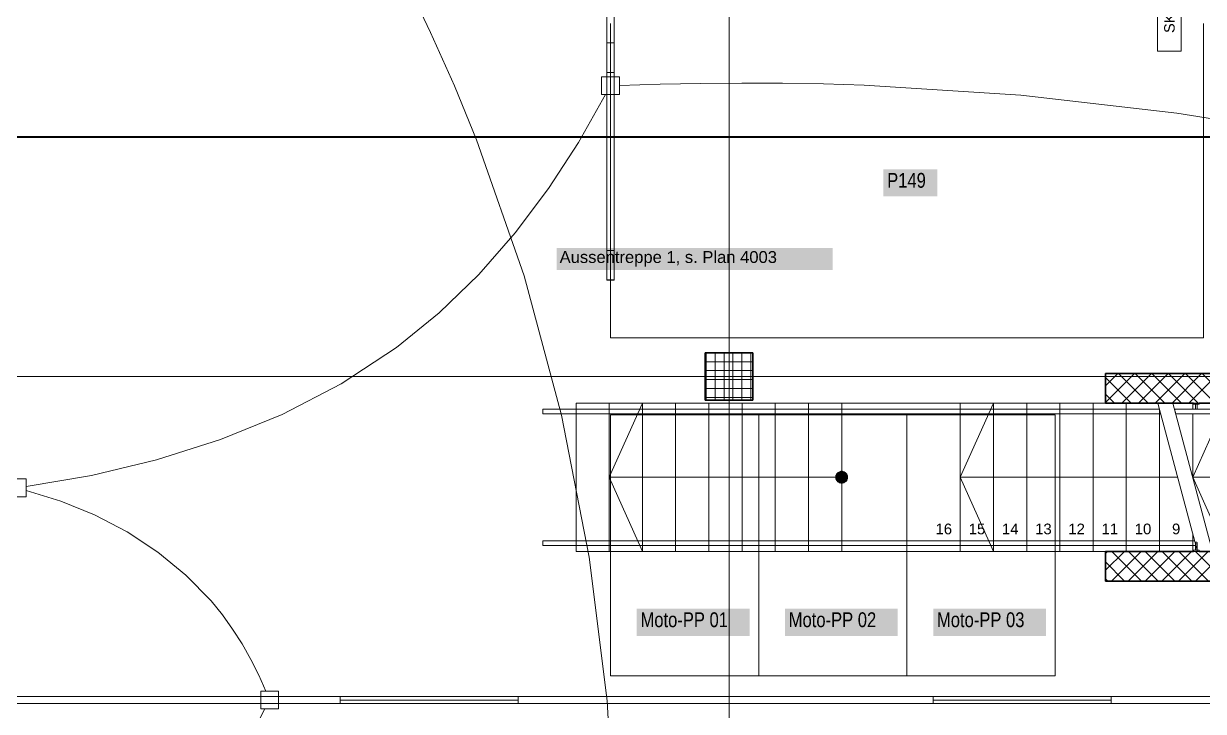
# Model space of a CAD drawing. Extents: x -1132 to 613, y -179 to 712.
# Drawn here: x -931.3 to -732.3, y 103.7 to 219.7 of the extents above; entities that cross this region are included whole.
import ezdxf
from ezdxf.lldxf.tags import DXFTag

# ---------------------------------------------------------------- set-up
doc = ezdxf.new("R2010")
doc.units = 0
doc.layers.get('0').update_dxf_attribs({"lineweight": 13})
for name, color, linetype, lineweight, true_color in [('A-____-MATC-OTLN', 7, 'Strichpunkt - Mittel', 40, 0x0080ff), ('EL01_WAN_Leitung_BUS-KNX', 4, 'Continuous', 13, 0x00ffff), ('EL01_WAN_Leitung_Licht', 7, 'Continuous', 13, 0x0080ff), ('EL01_WAN_Leuchten', 7, 'Continuous', 13, 0x0080ff), ('EL01_WAN_Licht', 7, 'Continuous', 13, 0x0080ff), ('EL01_WAN_Schlaufkasten', 1, 'Continuous', 13, 0xff0000)]:
    doc.layers.add(name, color=color, linetype=linetype, lineweight=lineweight, true_color=true_color)
for name, color, linetype, lineweight in [('A-____-NOTE-TEXT', 7, 'Continuous', 9), ('A-FLOR-HRAL-MBND', 7, '_Verdeckte Linien_', 9), ('A-FLOR-HRAL-OTLN', 7, 'Continuous', 9), ('A-WALL-____-MCUT', 7, 'Continuous', 35), ('A-WALL-____-PATT', 7, 'Continuous', 35), ('C-PRKG-____-IDEN', 7, 'Continuous', 5), ('C-PRKG-____-OTLN', 7, 'Continuous', 9), ('S-COLS-____-MCUT', 7, 'Continuous', 35), ('S-COLS-____-OTLN', 7, 'Continuous', 9), ('S-GRID-____-OTLN', 7, 'Continuous', 5), ('S-STRS-____-MBND', 7, '_Strichpunkt - Fein', 9), ('S-STRS-____-OTLN', 7, 'Continuous', 9)]:
    doc.layers.add(name, color=color, linetype=linetype, lineweight=lineweight)
doc.styles.get("Standard").update_dxf_attribs({"font": 'arial.ttf'})
tags = doc.linetypes.add('_Rasterlinie_', pattern=[0.375, 0.2, -0.05, 0.075, -0.05]).pattern_tags.tags
tags[10:11] = [DXFTag(74, 4), DXFTag(75, 0), DXFTag(340, '0'), DXFTag(46, 1.0), DXFTag(50, 0.0), DXFTag(44, 0.0), DXFTag(45, 0.0)]
tags[8:9] = [DXFTag(74, 4), DXFTag(75, 0), DXFTag(340, '0'), DXFTag(46, 1.0), DXFTag(50, 0.0), DXFTag(44, 0.0), DXFTag(45, 0.0)]
tags[6:7] = [DXFTag(74, 4), DXFTag(75, 0), DXFTag(340, '0'), DXFTag(46, 1.0), DXFTag(50, 0.0), DXFTag(44, 0.0), DXFTag(45, 0.0)]
tags[4:5] = [DXFTag(74, 4), DXFTag(75, 0), DXFTag(340, '0'), DXFTag(46, 1.0), DXFTag(50, 0.0), DXFTag(44, 0.0), DXFTag(45, 0.0)]
tags = doc.linetypes.add('_Strichpunkt - Fein', pattern=[0.2, 0.1, -0.05, 0, -0.05]).pattern_tags.tags
tags[10:11] = [DXFTag(74, 4), DXFTag(75, 0), DXFTag(340, '0'), DXFTag(46, 1.0), DXFTag(50, 0.0), DXFTag(44, 0.0), DXFTag(45, 0.0)]
tags[8:9] = [DXFTag(74, 4), DXFTag(75, 0), DXFTag(340, '0'), DXFTag(46, 1.0), DXFTag(50, 0.0), DXFTag(44, 0.0), DXFTag(45, 0.0)]
tags[6:7] = [DXFTag(74, 4), DXFTag(75, 0), DXFTag(340, '0'), DXFTag(46, 1.0), DXFTag(50, 0.0), DXFTag(44, 0.0), DXFTag(45, 0.0)]
tags[4:5] = [DXFTag(74, 4), DXFTag(75, 0), DXFTag(340, '0'), DXFTag(46, 1.0), DXFTag(50, 0.0), DXFTag(44, 0.0), DXFTag(45, 0.0)]
tags = doc.linetypes.add('_Verdeckte Linien_', pattern=[0.15, 0.1, -0.05]).pattern_tags.tags
tags[6:7] = [DXFTag(74, 4), DXFTag(75, 0), DXFTag(340, '0'), DXFTag(46, 1.0), DXFTag(50, 0.0), DXFTag(44, 0.0), DXFTag(45, 0.0)]
tags[4:5] = [DXFTag(74, 4), DXFTag(75, 0), DXFTag(340, '0'), DXFTag(46, 1.0), DXFTag(50, 0.0), DXFTag(44, 0.0), DXFTag(45, 0.0)]
tags = doc.linetypes.add('Strichpunkt - Mittel', pattern=[0.35, 0.15, -0.1, 0, -0.1]).pattern_tags.tags
tags[10:11] = [DXFTag(74, 4), DXFTag(75, 0), DXFTag(340, '0'), DXFTag(46, 1.0), DXFTag(50, 0.0), DXFTag(44, 0.0), DXFTag(45, 0.0)]
tags[8:9] = [DXFTag(74, 4), DXFTag(75, 0), DXFTag(340, '0'), DXFTag(46, 1.0), DXFTag(50, 0.0), DXFTag(44, 0.0), DXFTag(45, 0.0)]
tags[6:7] = [DXFTag(74, 4), DXFTag(75, 0), DXFTag(340, '0'), DXFTag(46, 1.0), DXFTag(50, 0.0), DXFTag(44, 0.0), DXFTag(45, 0.0)]
tags[4:5] = [DXFTag(74, 4), DXFTag(75, 0), DXFTag(340, '0'), DXFTag(46, 1.0), DXFTag(50, 0.0), DXFTag(44, 0.0), DXFTag(45, 0.0)]

# ---------------------------------------------------------------- blocks, each defined once
blk = doc.blocks.new('Referenz-A0UJ359BXE', base_point=(-1140.16, -173.77))
at = {"layer": 'A-____-MATC-OTLN', "color": 0, "linetype": 'Strichpunkt - Mittel', "ltscale": 0.4}
blk.add_line((-1115.11, 200.56), (174.71, 200.56), dxfattribs=at)
at = {"layer": 'A-____-NOTE-TEXT', "color": 7, "linetype": 'Continuous', "lineweight": 5, "ltscale": 0.13, "true_color": 0xffffff}
for points in [[(-841.36, 178.12), (-794.82, 178.12), (-841.36, 181.79)], [(-794.82, 178.12), (-841.36, 181.79), (-794.82, 181.79)]]:
    blk.add_solid(points, dxfattribs=at)
at = {"layer": 'A-FLOR-HRAL-MBND', "color": 0, "linetype": '_Verdeckte Linien_', "ltscale": 0.13}
for p, q in [((-843.69, 153.86), (-843.69, 154.66)), ((-832.49, 154.66), (-843.69, 154.66)), ((-832.49, 153.86), (-843.69, 153.86)), ((-787.69, 154.66), (-832.49, 154.66)), ((-787.69, 153.86), (-832.49, 153.86)), ((-773.29, 154.66), (-787.69, 154.66)), ((-773.29, 153.86), (-787.69, 153.86)), ((-739.71, 154.66), (-773.29, 154.66)), ((-739.49, 153.86), (-773.29, 153.86)), ((-843.69, 131.66), (-843.69, 132.46)), ((-832.49, 132.46), (-843.69, 132.46)), ((-832.49, 131.66), (-843.69, 131.66)), ((-787.69, 132.46), (-832.49, 132.46)), ((-787.69, 131.66), (-832.49, 131.66)), ((-773.29, 132.46), (-787.69, 132.46)), ((-773.29, 131.66), (-787.69, 131.66)), ((-733.76, 132.46), (-773.29, 132.46)), ((-733.55, 131.66), (-773.29, 131.66))]:
    blk.add_line(p, q, dxfattribs=at)
at = {"layer": 'A-FLOR-HRAL-OTLN', "color": 0, "linetype": 'Continuous', "ltscale": 0.13}
for p, q in [((-733.98, 155.66), (-733.98, 155.46)), ((-733.48, 155.66), (-733.98, 155.66)), ((-733.98, 155.46), (-733.48, 155.46)), ((-733.63, 155.46), (-733.63, 154.66)), ((-732.98, 155.66), (-733.48, 155.66)), ((-733.48, 155.46), (-732.98, 155.46)), ((-733.33, 154.66), (-733.33, 155.46)), ((-732.98, 155.46), (-732.98, 155.66)), ((-737.17, 154.66), (-736.95, 153.86)), ((-689.4, 154.66), (-737.17, 154.66)), ((-689.4, 153.86), (-736.95, 153.86)), ((-733.63, 132.1), (-733.62, 132.12)), ((-733.63, 132.1), (-733.63, 132.09)), ((-733.63, 132.08), (-733.63, 132.1)), ((-733.63, 132.09), (-733.63, 132.08)), ((-733.63, 132.08), (-733.63, 132.08)), ((-733.63, 132.08), (-733.63, 132.07)), ((-733.63, 132.06), (-733.63, 132.08)), ((-733.63, 132.07), (-733.63, 132.07)), ((-733.63, 132.07), (-733.63, 132.06)), ((-733.63, 132.06), (-733.63, 132.06)), ((-733.63, 132.06), (-733.63, 132.06)), ((-733.63, 132.06), (-733.63, 132.06)), ((-733.63, 132.06), (-733.63, 132.06)), ((-733.63, 132.06), (-733.63, 132.06)), ((-733.63, 132.06), (-733.63, 132.05)), ((-733.63, 132.04), (-733.63, 132.06)), ((-733.63, 132.05), (-733.63, 132.05)), ((-733.63, 132.05), (-733.63, 132.04)), ((-733.63, 132.04), (-733.63, 132.04)), ((-733.63, 132.04), (-733.63, 132.03)), ((-733.63, 132.02), (-733.63, 132.04)), ((-733.63, 132.03), (-733.63, 132.03)), ((-733.63, 132.03), (-733.63, 132.02)), ((-733.63, 132.02), (-733.63, 132.01)), ((-733.62, 132.01), (-733.63, 132.02)), ((-733.63, 132.01), (-733.63, 132.01)), ((-733.63, 132.01), (-733.63, 132)), ((-733.63, 132), (-733.63, 131.99)), ((-733.63, 131.99), (-733.63, 131.98)), ((-733.63, 131.98), (-733.63, 131.97)), ((-733.63, 131.97), (-733.63, 131.96)), ((-733.63, 131.96), (-733.63, 131.95)), ((-733.63, 131.95), (-733.63, 131.94)), ((-733.63, 131.94), (-733.63, 131.93)), ((-733.63, 131.93), (-733.63, 131.91)), ((-733.63, 131.91), (-733.63, 131.9)), ((-733.63, 131.9), (-733.63, 131.89)), ((-733.63, 131.89), (-733.63, 131.88)), ((-733.63, 131.88), (-733.63, 131.86)), ((-733.63, 131.86), (-733.63, 131.85)), ((-733.63, 131.85), (-733.63, 131.83)), ((-733.63, 131.83), (-733.63, 131.82)), ((-733.63, 131.82), (-733.63, 131.81)), ((-733.63, 131.81), (-733.63, 131.79)), ((-733.63, 131.79), (-733.63, 131.78)), ((-733.63, 131.78), (-733.63, 131.76)), ((-733.63, 131.76), (-733.63, 131.75)), ((-733.63, 131.75), (-733.63, 131.73)), ((-733.63, 131.73), (-733.63, 131.72)), ((-733.63, 131.72), (-733.63, 131.7)), ((-733.63, 131.7), (-733.63, 131.69)), ((-733.63, 131.69), (-733.63, 131.68)), ((-733.63, 130.86), (-733.63, 131.68)), ((-733.62, 132.12), (-733.61, 132.14)), ((-733.61, 132.13), (-733.62, 132.13)), ((-733.62, 132.13), (-733.62, 132.12)), ((-733.62, 132.12), (-733.62, 132.11)), ((-733.62, 132.11), (-733.62, 132.11)), ((-733.61, 131.99), (-733.62, 132.01)), ((-733.61, 132.14), (-733.6, 132.16)), ((-733.6, 132.15), (-733.61, 132.15)), ((-733.61, 132.15), (-733.61, 132.14)), ((-733.61, 132.14), (-733.61, 132.14)), ((-733.61, 132.14), (-733.61, 132.13)), ((-733.6, 131.97), (-733.61, 131.99)), ((-733.59, 132.17), (-733.6, 132.16)), ((-733.6, 132.16), (-733.59, 132.17)), ((-733.6, 132.16), (-733.6, 132.16)), ((-733.6, 132.16), (-733.6, 132.15)), ((-733.59, 131.96), (-733.6, 131.97)), ((-733.59, 132.17), (-733.57, 132.18)), ((-733.57, 131.94), (-733.59, 131.96)), ((-733.57, 132.18), (-733.56, 132.19)), ((-733.56, 131.93), (-733.57, 131.94)), ((-733.56, 132.19), (-733.54, 132.2)), ((-733.54, 131.93), (-733.56, 131.93)), ((-733.54, 132.2), (-733.52, 132.21)), ((-733.52, 131.92), (-733.54, 131.93)), ((-733.52, 132.21), (-733.5, 132.21)), ((-733.5, 131.92), (-733.52, 131.92)), ((-733.5, 132.21), (-733.48, 132.21)), ((-733.48, 131.91), (-733.5, 131.92)), ((-733.48, 132.21), (-733.46, 132.21)), ((-733.46, 131.92), (-733.48, 131.91)), ((-733.46, 132.21), (-733.47, 132.21)), ((-733.47, 132.21), (-733.47, 132.21)), ((-733.45, 132.21), (-733.46, 132.21)), ((-733.46, 132.21), (-733.46, 132.21)), ((-733.46, 132.21), (-733.44, 132.21)), ((-733.44, 131.92), (-733.46, 131.92)), ((-733.44, 132.21), (-733.45, 132.21)), ((-733.43, 132.21), (-733.44, 132.21)), ((-733.44, 132.21), (-733.44, 132.21)), ((-733.44, 132.21), (-733.42, 132.2)), ((-733.42, 131.93), (-733.44, 131.92)), ((-733.43, 132.2), (-733.43, 132.21)), ((-733.42, 132.2), (-733.43, 132.2)), ((-733.41, 132.2), (-733.42, 132.2)), ((-733.42, 132.2), (-733.42, 132.2)), ((-733.42, 132.2), (-733.41, 132.19)), ((-733.41, 131.93), (-733.42, 131.93)), ((-733.41, 132.19), (-733.39, 132.18)), ((-733.39, 131.94), (-733.41, 131.93)), ((-733.39, 132.19), (-733.4, 132.19)), ((-733.39, 132.18), (-733.39, 132.19)), ((-733.38, 132.18), (-733.39, 132.18)), ((-733.39, 132.18), (-733.37, 132.17)), ((-733.37, 131.96), (-733.39, 131.94)), ((-733.38, 132.17), (-733.38, 132.18)), ((-733.38, 132.18), (-733.38, 132.18)), ((-733.37, 132.17), (-733.38, 132.17)), ((-733.37, 132.16), (-733.37, 132.17)), ((-733.37, 132.17), (-733.36, 132.16)), ((-733.36, 132.16), (-733.37, 132.16)), ((-733.36, 131.97), (-733.37, 131.96)), ((-733.36, 132.15), (-733.36, 132.16)), ((-733.36, 132.16), (-733.35, 132.14)), ((-733.35, 132.14), (-733.36, 132.15)), ((-733.36, 132.15), (-733.36, 132.15)), ((-733.35, 131.99), (-733.36, 131.97)), ((-733.35, 132.14), (-733.34, 132.12)), ((-733.34, 132.01), (-733.35, 131.99)), ((-733.34, 132.12), (-733.34, 132.1)), ((-733.34, 132.1), (-733.33, 132.08)), ((-733.33, 132.04), (-733.34, 132.02)), ((-733.34, 132.02), (-733.34, 132.01)), ((-733.33, 132.09), (-733.33, 132.1)), ((-733.33, 132.08), (-733.33, 132.09)), ((-733.33, 132.09), (-733.33, 132.09)), ((-733.33, 132.07), (-733.33, 132.08)), ((-733.33, 132.08), (-733.33, 132.08)), ((-733.33, 132.08), (-733.33, 132.06)), ((-733.33, 132.06), (-733.33, 132.07)), ((-733.33, 132.05), (-733.33, 132.06)), ((-733.33, 132.06), (-733.33, 132.06)), ((-733.33, 132.06), (-733.33, 132.06)), ((-733.33, 132.06), (-733.33, 132.06)), ((-733.33, 132.06), (-733.33, 132.06)), ((-733.33, 132.06), (-733.33, 132.06)), ((-733.33, 132.06), (-733.33, 132.04)), ((-733.33, 132.04), (-733.33, 132.05)), ((-733.33, 132.05), (-733.33, 132.05)), ((-733.33, 132.03), (-733.33, 132.04)), ((-733.33, 132.04), (-733.33, 132.04)), ((-733.33, 132.02), (-733.33, 132.03)), ((-733.33, 132.03), (-733.33, 132.03)), ((-733.33, 132.01), (-733.33, 132.02)), ((-733.33, 132), (-733.33, 132.01)), ((-733.33, 131.99), (-733.33, 132)), ((-733.33, 131.98), (-733.33, 131.99)), ((-733.33, 131.99), (-733.33, 131.99)), ((-733.33, 131.97), (-733.33, 131.98)), ((-733.33, 131.96), (-733.33, 131.97)), ((-733.33, 131.95), (-733.33, 131.96)), ((-733.33, 131.93), (-733.33, 131.95)), ((-733.33, 131.92), (-733.33, 131.93)), ((-733.33, 131.91), (-733.33, 131.92)), ((-733.33, 131.9), (-733.33, 131.91)), ((-733.33, 131.89), (-733.33, 131.9)), ((-733.33, 131.87), (-733.33, 131.89)), ((-733.33, 131.86), (-733.33, 131.87)), ((-733.33, 131.85), (-733.33, 131.86)), ((-733.33, 131.83), (-733.33, 131.85)), ((-733.33, 131.82), (-733.33, 131.83)), ((-733.33, 131.8), (-733.33, 131.82)), ((-733.33, 131.79), (-733.33, 131.8)), ((-733.33, 131.77), (-733.33, 131.79)), ((-733.33, 131.76), (-733.33, 131.77)), ((-733.33, 131.74), (-733.33, 131.76)), ((-733.33, 131.73), (-733.33, 131.74)), ((-733.33, 131.71), (-733.33, 131.73)), ((-733.33, 131.7), (-733.33, 131.71)), ((-733.33, 131.68), (-733.33, 131.7)), ((-733.33, 131.68), (-733.33, 130.86)), ((-733.98, 130.66), (-733.98, 130.86)), ((-733.98, 130.86), (-733.48, 130.86)), ((-733.48, 130.66), (-733.98, 130.66)), ((-733.48, 130.86), (-732.98, 130.86)), ((-732.98, 130.66), (-733.48, 130.66)), ((-732.98, 130.86), (-732.98, 130.66))]:
    blk.add_line(p, q, dxfattribs=at)
at = {"layer": 'A-WALL-____-MCUT', "color": 0, "linetype": 'Continuous', "ltscale": 0.35}
for p, q in [((-632.29, 160.66), (-748.78, 160.66)), ((-748.78, 160.66), (-748.78, 155.66)), ((-748.78, 155.66), (-733.98, 155.66)), ((-732.98, 155.66), (-711.94, 155.66)), ((-733.98, 130.66), (-748.79, 130.66)), ((-748.79, 130.66), (-748.79, 125.66)), ((-711.94, 130.66), (-732.98, 130.66)), ((-748.79, 125.66), (-632.29, 125.66))]:
    blk.add_line(p, q, dxfattribs=at)
at = {"layer": 'A-WALL-____-PATT', "color": 0, "linetype": 'Continuous', "lineweight": 9, "ltscale": 0.13}
for p, q in [((-748.78, 158.6), (-746.72, 160.66)), ((-748.78, 155.77), (-743.89, 160.66)), ((-744.46, 155.66), (-748.78, 159.99)), ((-741.63, 155.66), (-746.63, 160.66)), ((-746.06, 155.66), (-741.06, 160.66)), ((-738.8, 155.66), (-743.8, 160.66)), ((-743.24, 155.66), (-738.24, 160.66)), ((-735.97, 155.66), (-740.97, 160.66)), ((-740.41, 155.66), (-735.41, 160.66)), ((-733.15, 155.66), (-738.15, 160.66)), ((-737.58, 155.66), (-732.58, 160.66)), ((-730.32, 155.66), (-735.32, 160.66)), ((-734.75, 155.66), (-729.75, 160.66)), ((-727.49, 155.66), (-732.49, 160.66)), ((-747.29, 155.66), (-748.78, 157.16)), ((-748.79, 130.31), (-748.44, 130.66)), ((-748.79, 127.48), (-745.61, 130.66)), ((-747.78, 125.66), (-742.78, 130.66)), ((-742.74, 125.66), (-747.74, 130.66)), ((-744.95, 125.66), (-739.95, 130.66)), ((-739.92, 125.66), (-744.92, 130.66)), ((-742.12, 125.66), (-737.12, 130.66)), ((-737.09, 125.66), (-742.09, 130.66)), ((-739.29, 125.66), (-734.29, 130.66)), ((-734.26, 125.66), (-739.26, 130.66)), ((-736.47, 125.66), (-731.47, 130.66)), ((-731.43, 125.66), (-736.43, 130.66)), ((-733.64, 125.66), (-728.64, 130.66)), ((-728.6, 125.66), (-733.6, 130.66)), ((-745.57, 125.66), (-748.79, 128.88)), ((-748.4, 125.66), (-748.79, 126.05))]:
    blk.add_line(p, q, dxfattribs=at)
at = {"layer": 'C-PRKG-____-IDEN', "color": 7, "linetype": 'Continuous', "ltscale": 0.13, "true_color": 0xffffff}
for points in [[(-786.24, 190.5), (-777.17, 190.5), (-786.24, 195.09)], [(-777.17, 190.5), (-786.24, 195.09), (-777.17, 195.09)], [(-827.84, 116.4), (-808.83, 116.4), (-827.84, 121)], [(-808.83, 116.4), (-827.84, 121), (-808.83, 121)], [(-802.84, 116.41), (-783.83, 116.41), (-802.84, 121)], [(-783.83, 116.41), (-802.84, 121), (-783.83, 121)], [(-777.84, 116.41), (-758.83, 116.41), (-777.84, 121)], [(-758.83, 116.41), (-777.84, 121), (-758.83, 121)]]:
    blk.add_solid(points, dxfattribs=at)
at = {"layer": 'C-PRKG-____-OTLN', "color": 0, "linetype": 'Continuous', "ltscale": 0.13}
for p, q in [((-832.29, 219.65), (-832.29, 166.66)), ((-832.29, 219.65), (-832.29, 166.66)), ((-832.29, 166.66), (-832.29, 219.65)), ((-732.29, 219.65), (-732.29, 166.66)), ((-732.29, 166.66), (-732.29, 219.65)), ((-732.29, 219.65), (-732.29, 166.66)), ((-832.29, 166.66), (-732.29, 166.66)), ((-832.29, 166.66), (-732.29, 166.66)), ((-732.29, 166.66), (-832.29, 166.66)), ((-832.29, 166.66), (-832.29, 166.66)), ((-732.29, 166.66), (-732.29, 166.66)), ((-832.29, 153.66), (-832.29, 109.67)), ((-807.29, 153.66), (-832.29, 153.66)), ((-807.29, 153.66), (-832.29, 153.66)), ((-832.29, 153.66), (-832.29, 109.67)), ((-832.29, 109.67), (-832.29, 153.66)), ((-832.29, 153.66), (-807.29, 153.66)), ((-832.29, 153.66), (-832.29, 153.66)), ((-807.29, 153.66), (-807.29, 109.67)), ((-782.29, 153.66), (-807.29, 153.66)), ((-782.29, 153.66), (-807.29, 153.66)), ((-807.29, 153.66), (-807.29, 109.67)), ((-807.29, 109.67), (-807.29, 153.66)), ((-807.29, 153.66), (-782.29, 153.66)), ((-807.29, 153.66), (-807.29, 153.66)), ((-807.29, 153.66), (-807.29, 109.67)), ((-807.29, 109.67), (-807.29, 153.66)), ((-807.29, 153.66), (-807.29, 109.67)), ((-807.29, 153.66), (-807.29, 153.66)), ((-782.29, 153.66), (-782.29, 109.67)), ((-757.29, 153.66), (-782.29, 153.66)), ((-757.29, 153.66), (-782.29, 153.66)), ((-782.29, 153.66), (-782.29, 109.67)), ((-782.29, 109.67), (-782.29, 153.66)), ((-782.29, 153.66), (-757.29, 153.66)), ((-782.29, 153.66), (-782.29, 153.66)), ((-782.29, 153.66), (-782.29, 109.67)), ((-782.29, 109.67), (-782.29, 153.66)), ((-782.29, 153.66), (-782.29, 109.67)), ((-782.29, 153.66), (-782.29, 153.66)), ((-757.29, 153.66), (-757.29, 109.67)), ((-757.29, 109.67), (-757.29, 153.66)), ((-757.29, 153.66), (-757.29, 109.67)), ((-757.29, 153.66), (-757.29, 153.66)), ((-807.29, 109.67), (-832.29, 109.67)), ((-832.29, 109.67), (-807.29, 109.67)), ((-807.29, 109.67), (-832.29, 109.67)), ((-832.29, 109.67), (-832.29, 109.67)), ((-782.29, 109.67), (-807.29, 109.67)), ((-807.29, 109.67), (-782.29, 109.67)), ((-782.29, 109.67), (-807.29, 109.67)), ((-807.29, 109.67), (-807.29, 109.67)), ((-807.29, 109.67), (-807.29, 109.67)), ((-757.29, 109.67), (-782.29, 109.67)), ((-782.29, 109.67), (-757.29, 109.67)), ((-757.29, 109.67), (-782.29, 109.67)), ((-782.29, 109.67), (-782.29, 109.67)), ((-782.29, 109.67), (-782.29, 109.67)), ((-757.29, 109.67), (-757.29, 109.67))]:
    blk.add_line(p, q, dxfattribs=at)
at = {"layer": 'S-COLS-____-MCUT', "color": 0, "linetype": 'Continuous', "ltscale": 0.35}
for p, q in [((-808.29, 164.16), (-816.29, 164.16)), ((-816.29, 164.16), (-816.29, 156.16)), ((-808.29, 156.16), (-808.29, 164.16)), ((-816.29, 156.16), (-808.29, 156.16))]:
    blk.add_line(p, q, dxfattribs=at)
at = {"layer": 'S-COLS-____-OTLN', "color": 0, "linetype": 'Continuous', "ltscale": 0.13}
for p, q in [((-816.29, 164.13), (-808.29, 164.13)), ((-816.13, 156.16), (-816.13, 164.16)), ((-814.63, 156.16), (-814.63, 164.16)), ((-813.13, 156.16), (-813.13, 164.16)), ((-811.63, 156.16), (-811.63, 164.16)), ((-810.13, 156.16), (-810.13, 164.16)), ((-808.63, 156.16), (-808.63, 164.16)), ((-816.29, 162.63), (-808.29, 162.63)), ((-816.29, 161.13), (-808.29, 161.13)), ((-816.29, 159.63), (-808.29, 159.63)), ((-816.29, 158.13), (-808.29, 158.13)), ((-816.29, 156.63), (-808.29, 156.63))]:
    blk.add_line(p, q, dxfattribs=at)
at = {"layer": 'S-GRID-____-OTLN', "color": 0, "linetype": '_Rasterlinie_', "ltscale": 0.13}
for p, q in [((-812.29, 96.36), (-812.29, 357.16)), ((-1093.73, 160.16), (174.71, 160.16))]:
    blk.add_line(p, q, dxfattribs=at)
at = {"layer": 'S-STRS-____-MBND', "color": 0, "linetype": '_Strichpunkt - Fein', "ltscale": 0.13}
for p, q in [((-838.09, 130.66), (-838.09, 155.66)), ((-793.29, 155.66), (-838.09, 155.66)), ((-832.49, 130.66), (-832.49, 155.66)), ((-832.49, 130.66), (-832.49, 155.66)), ((-826.89, 130.66), (-826.89, 155.66)), ((-826.89, 130.66), (-826.89, 155.66)), ((-821.29, 130.66), (-821.29, 155.66)), ((-821.29, 130.66), (-821.29, 155.66)), ((-815.69, 130.66), (-815.69, 155.66)), ((-815.69, 130.66), (-815.69, 155.66)), ((-810.09, 130.66), (-810.09, 155.66)), ((-810.09, 130.66), (-810.09, 155.66)), ((-804.49, 130.66), (-804.49, 155.66)), ((-804.49, 130.66), (-804.49, 155.66)), ((-798.89, 130.66), (-798.89, 155.66)), ((-798.89, 130.66), (-798.89, 155.66)), ((-773.29, 155.66), (-793.29, 155.66)), ((-793.29, 130.66), (-793.29, 155.66)), ((-793.29, 130.66), (-793.29, 155.66)), ((-773.29, 130.66), (-773.29, 155.66)), ((-739.98, 155.66), (-773.29, 155.66)), ((-773.29, 130.66), (-773.29, 155.66)), ((-767.69, 130.66), (-767.69, 155.66)), ((-767.69, 130.66), (-767.69, 155.66)), ((-762.09, 130.66), (-762.09, 155.66)), ((-762.09, 130.66), (-762.09, 155.66)), ((-756.49, 130.66), (-756.49, 155.66)), ((-756.49, 130.66), (-756.49, 155.66)), ((-750.89, 130.66), (-750.89, 155.66)), ((-750.89, 130.66), (-750.89, 155.66)), ((-745.29, 130.66), (-745.29, 155.66)), ((-745.29, 130.66), (-745.29, 155.66)), ((-739.98, 155.66), (-733.28, 130.66)), ((-739.69, 130.66), (-739.69, 154.58)), ((-739.69, 130.66), (-739.69, 154.58)), ((-734.09, 130.66), (-734.09, 133.68)), ((-734.09, 130.66), (-734.09, 133.68)), ((-793.29, 130.66), (-838.09, 130.66)), ((-793.29, 130.66), (-773.29, 130.66)), ((-735.52, 130.66), (-773.29, 130.66))]:
    blk.add_line(p, q, dxfattribs=at)
at = {"layer": 'S-STRS-____-MBND', "color": 0, "linetype": '_Verdeckte Linien_', "ltscale": 0.13}
for p, q in [((-832.49, 143.16), (-826.89, 155.66)), ((-773.29, 143.16), (-767.69, 155.66)), ((-794.28, 143.29), (-794.29, 143.16)), ((-794.25, 143.42), (-794.28, 143.29)), ((-793.94, 143.92), (-794.25, 143.45)), ((-794.21, 143.55), (-794.25, 143.42)), ((-794.25, 143.45), (-794.25, 142.88)), ((-794.15, 143.66), (-794.21, 143.55)), ((-794.08, 143.77), (-794.15, 143.66)), ((-793.99, 143.87), (-794.08, 143.77)), ((-793.9, 143.96), (-793.99, 143.87)), ((-793.43, 144.15), (-793.94, 143.92)), ((-793.79, 144.03), (-793.9, 143.96)), ((-793.67, 144.09), (-793.79, 144.03)), ((-793.55, 144.13), (-793.67, 144.09)), ((-793.42, 144.16), (-793.55, 144.13)), ((-792.87, 144.07), (-793.43, 144.15)), ((-793.29, 144.16), (-793.42, 144.16)), ((-793.16, 144.16), (-793.29, 144.16)), ((-793.03, 144.13), (-793.16, 144.16)), ((-792.9, 144.09), (-793.03, 144.13)), ((-792.79, 144.03), (-792.9, 144.09)), ((-792.45, 143.7), (-792.87, 144.07)), ((-792.68, 143.96), (-792.79, 144.03)), ((-792.58, 143.87), (-792.68, 143.96)), ((-792.49, 143.77), (-792.58, 143.87)), ((-792.42, 143.66), (-792.49, 143.77)), ((-792.29, 143.16), (-792.45, 143.7)), ((-792.36, 143.55), (-792.42, 143.66)), ((-792.32, 143.42), (-792.36, 143.55)), ((-792.3, 143.29), (-792.32, 143.42)), ((-792.29, 143.16), (-792.3, 143.29)), ((-793.29, 143.16), (-832.49, 143.16)), ((-832.49, 143.16), (-826.89, 130.66)), ((-794.29, 143.16), (-794.28, 143.03)), ((-794.28, 143.03), (-794.25, 142.9)), ((-794.25, 142.9), (-794.21, 142.78)), ((-794.25, 142.88), (-793.94, 142.41)), ((-794.21, 142.78), (-794.15, 142.66)), ((-794.15, 142.66), (-794.08, 142.55)), ((-794.08, 142.55), (-793.99, 142.46)), ((-793.99, 142.46), (-793.9, 142.37)), ((-793.94, 142.41), (-793.43, 142.17)), ((-793.9, 142.37), (-793.79, 142.3)), ((-793.79, 142.3), (-793.67, 142.24)), ((-793.67, 142.24), (-793.55, 142.2)), ((-793.55, 142.2), (-793.42, 142.17)), ((-793.43, 142.17), (-792.87, 142.25)), ((-793.42, 142.17), (-793.29, 142.16)), ((-793.29, 142.16), (-793.16, 142.17)), ((-793.16, 142.17), (-793.03, 142.2)), ((-793.03, 142.2), (-792.9, 142.24)), ((-792.9, 142.24), (-792.79, 142.3)), ((-792.87, 142.25), (-792.45, 142.62)), ((-792.79, 142.3), (-792.68, 142.37)), ((-792.68, 142.37), (-792.58, 142.46)), ((-792.58, 142.46), (-792.49, 142.55)), ((-792.49, 142.55), (-792.42, 142.66)), ((-792.45, 142.62), (-792.29, 143.16)), ((-792.42, 142.66), (-792.36, 142.78)), ((-792.36, 142.78), (-792.32, 142.9)), ((-792.32, 142.9), (-792.3, 143.03)), ((-792.3, 143.03), (-792.29, 143.16)), ((-736.63, 143.16), (-773.29, 143.16)), ((-773.29, 143.16), (-767.69, 130.66))]:
    blk.add_line(p, q, dxfattribs=at)
at = {"layer": 'S-STRS-____-MBND', "color": 0, "linetype": 'Continuous', "ltscale": 0.13}
blk.add_line((-737.44, 155.66), (-730.74, 130.66), dxfattribs=at)
at = {"layer": 'S-STRS-____-MBND', "color": 0, "linetype": '_Verdeckte Linien_', "ltscale": 0.13}
for points in [[(-794.27, 143.16), (-794.29, 143.16), (-794.27, 143.32)], [(-794.24, 143.32), (-794.27, 143.32), (-794.24, 143.47)], [(-794.25, 143.01), (-794.27, 143.01), (-794.27, 143.32)], [(-794.24, 142.85), (-794.24, 143.32), (-794.27, 143.32)], [(-793.94, 143.45), (-794.25, 143.45), (-793.94, 143.92)], [(-794.08, 142.88), (-794.25, 142.88), (-794.25, 143.45)], [(-793.94, 142.41), (-793.94, 143.45), (-794.25, 143.45)], [(-794.18, 143.47), (-794.24, 143.47), (-794.18, 143.62)], [(-794.19, 142.85), (-794.24, 142.85), (-794.24, 143.47)], [(-794.18, 142.71), (-794.18, 143.47), (-794.24, 143.47)], [(-794.1, 143.62), (-794.18, 143.62), (-794.1, 143.75)], [(-794.11, 142.71), (-794.18, 142.71), (-794.18, 143.62)], [(-794.1, 142.58), (-794.1, 143.62), (-794.18, 143.62)], [(-793.99, 143.75), (-794.1, 143.75), (-793.99, 143.87)], [(-794, 142.58), (-794.1, 142.58), (-794.1, 143.75)], [(-793.99, 142.46), (-793.99, 143.75), (-794.1, 143.75)], [(-793.87, 143.87), (-793.99, 143.87), (-793.87, 143.97)], [(-793.88, 142.46), (-793.99, 142.46), (-793.99, 143.87)], [(-793.87, 142.35), (-793.87, 143.87), (-793.99, 143.87)], [(-793.43, 143.92), (-793.94, 143.92), (-793.43, 144.15)], [(-793.5, 142.41), (-793.94, 142.41), (-793.94, 143.92)], [(-793.43, 142.17), (-793.43, 143.92), (-793.94, 143.92)], [(-793.74, 143.97), (-793.87, 143.97), (-793.74, 144.05)], [(-793.75, 142.35), (-793.87, 142.35), (-793.87, 143.97)], [(-793.74, 142.27), (-793.74, 143.97), (-793.87, 143.97)], [(-793.6, 144.05), (-793.74, 144.05), (-793.6, 144.11)], [(-793.6, 142.27), (-793.74, 142.27), (-793.74, 144.05)], [(-793.6, 142.21), (-793.6, 144.05), (-793.74, 144.05)], [(-793.44, 144.11), (-793.6, 144.11), (-793.44, 144.15)], [(-793.45, 142.21), (-793.6, 142.21), (-793.6, 144.11)], [(-793.44, 142.18), (-793.44, 144.11), (-793.6, 144.11)], [(-793.29, 144.15), (-793.44, 144.15), (-793.29, 144.16)], [(-793.29, 142.18), (-793.44, 142.18), (-793.44, 144.15)], [(-793.29, 142.16), (-793.29, 144.15), (-793.44, 144.15)], [(-792.87, 142.25), (-793.43, 142.25), (-793.43, 144.15)], [(-792.87, 144.07), (-793.41, 144.07), (-793.43, 144.15)], [(-792.87, 142.25), (-792.87, 144.07), (-793.41, 144.07)], [(-793.13, 142.18), (-793.29, 142.18), (-793.29, 144.16)], [(-793.13, 144.15), (-793.29, 144.15), (-793.29, 144.16)], [(-793.13, 142.18), (-793.13, 144.15), (-793.29, 144.15)], [(-792.98, 142.21), (-793.13, 142.21), (-793.13, 144.15)], [(-792.98, 144.11), (-793.13, 144.11), (-793.13, 144.15)], [(-792.98, 142.21), (-792.98, 144.11), (-793.13, 144.11)], [(-792.83, 142.27), (-792.98, 142.27), (-792.98, 144.11)], [(-792.83, 144.05), (-792.97, 144.05), (-792.98, 144.11)], [(-792.83, 142.27), (-792.83, 144.05), (-792.97, 144.05)], [(-792.45, 142.62), (-792.87, 142.62), (-792.87, 144.07)], [(-792.45, 143.7), (-792.76, 143.7), (-792.87, 144.07)], [(-792.7, 142.35), (-792.83, 142.35), (-792.83, 144.05)], [(-792.7, 143.97), (-792.83, 143.97), (-792.83, 144.05)], [(-792.7, 142.35), (-792.7, 143.97), (-792.83, 143.97)], [(-792.45, 142.62), (-792.45, 143.7), (-792.76, 143.7)], [(-792.58, 142.46), (-792.7, 142.46), (-792.7, 143.97)], [(-792.58, 143.87), (-792.69, 143.87), (-792.7, 143.97)], [(-792.58, 142.46), (-792.58, 143.87), (-792.69, 143.87)], [(-792.48, 142.58), (-792.58, 142.58), (-792.58, 143.87)], [(-792.48, 143.75), (-792.57, 143.75), (-792.58, 143.87)], [(-792.48, 142.58), (-792.48, 143.75), (-792.57, 143.75)], [(-792.4, 142.71), (-792.48, 142.71), (-792.48, 143.75)], [(-792.4, 143.62), (-792.47, 143.62), (-792.48, 143.75)], [(-792.4, 142.71), (-792.4, 143.62), (-792.47, 143.62)], [(-792.29, 143.16), (-792.45, 143.16), (-792.45, 143.7)], [(-792.34, 142.85), (-792.4, 142.85), (-792.4, 143.62)], [(-792.34, 143.47), (-792.38, 143.47), (-792.4, 143.62)], [(-792.34, 142.85), (-792.34, 143.47), (-792.38, 143.47)], [(-792.3, 143.01), (-792.34, 143.01), (-792.34, 143.47)], [(-792.3, 143.32), (-792.32, 143.32), (-792.34, 143.47)], [(-792.3, 143.01), (-792.3, 143.32), (-792.32, 143.32)], [(-792.29, 143.16), (-792.3, 143.16), (-792.3, 143.32)], [(-794.27, 143.01), (-794.27, 143.16), (-794.29, 143.16)], [(-794.24, 142.85), (-794.25, 143.01), (-794.27, 143.01)], [(-793.94, 142.41), (-794.08, 142.88), (-794.25, 142.88)], [(-794.18, 142.71), (-794.19, 142.85), (-794.24, 142.85)], [(-794.1, 142.58), (-794.11, 142.71), (-794.18, 142.71)], [(-793.99, 142.46), (-794, 142.58), (-794.1, 142.58)], [(-793.87, 142.35), (-793.88, 142.46), (-793.99, 142.46)], [(-793.43, 142.17), (-793.5, 142.41), (-793.94, 142.41)], [(-793.74, 142.27), (-793.75, 142.35), (-793.87, 142.35)], [(-793.6, 142.21), (-793.6, 142.27), (-793.74, 142.27)], [(-793.44, 142.18), (-793.45, 142.21), (-793.6, 142.21)], [(-793.29, 142.16), (-793.29, 142.18), (-793.44, 142.18)], [(-793.43, 142.17), (-792.87, 142.25), (-793.43, 142.25)], [(-793.29, 142.16), (-793.13, 142.18), (-793.29, 142.18)], [(-793.13, 142.18), (-792.98, 142.21), (-793.13, 142.21)], [(-792.98, 142.21), (-792.83, 142.27), (-792.98, 142.27)], [(-792.87, 142.25), (-792.45, 142.62), (-792.87, 142.62)], [(-792.83, 142.27), (-792.7, 142.35), (-792.83, 142.35)], [(-792.7, 142.35), (-792.58, 142.46), (-792.7, 142.46)], [(-792.58, 142.46), (-792.48, 142.58), (-792.58, 142.58)], [(-792.48, 142.58), (-792.4, 142.71), (-792.48, 142.71)], [(-792.45, 142.62), (-792.29, 143.16), (-792.45, 143.16)], [(-792.4, 142.71), (-792.34, 142.85), (-792.4, 142.85)], [(-792.34, 142.85), (-792.3, 143.01), (-792.34, 143.01)], [(-792.3, 143.01), (-792.29, 143.16), (-792.3, 143.16)]]:
    blk.add_solid(points, dxfattribs=at)
at = {"layer": 'S-STRS-____-OTLN', "color": 0, "linetype": '_Verdeckte Linien_', "ltscale": 0.13}
for p, q in [((-734.09, 154.66), (-734.09, 155.66)), ((-734.09, 143.16), (-734.09, 153.86))]:
    blk.add_line(p, q, dxfattribs=at)
at = {"layer": 'S-STRS-____-OTLN', "color": 0, "linetype": 'Continuous', "ltscale": 0.13}
for p, q in [((-734.09, 154.66), (-734.09, 155.66)), ((-734.09, 143.16), (-734.09, 153.86)), ((-734.09, 143.16), (-729.29, 153.86)), ((-728.49, 143.16), (-734.09, 143.16)), ((-734.09, 143.16), (-729.29, 132.46))]:
    blk.add_line(p, q, dxfattribs=at)
at = {"layer": 'A-____-NOTE-TEXT', "color": 0, "linetype": 'Continuous', "lineweight": 5, "ltscale": 0.13, "insert": (-840.86, 181.29), "char_height": 2, "attachment_point": 1}
blk.add_mtext('{\\fArial;Aussentreppe 1, s. Plan 4003}', dxfattribs=at)
at = {"layer": 'C-PRKG-____-IDEN', "color": 0, "linetype": 'Continuous', "ltscale": 0.13, "char_height": 2.5, "attachment_point": 1}
for s, insert in [('{\\W0.8;\\fArial;P149}', (-785.62, 194.47)), ('{\\W0.8;\\fArial;Moto-PP 01}', (-827.22, 120.38)), ('{\\W0.8;\\fArial;Moto-PP 02}', (-802.22, 120.38)), ('{\\W0.8;\\fArial;Moto-PP 03}', (-777.22, 120.38))]:
    blk.add_mtext(s, dxfattribs=dict(at, insert=insert))
at = {"layer": 'S-STRS-____-OTLN', "color": 0, "linetype": 'Continuous', "ltscale": 0.13, "char_height": 1.8, "attachment_point": 1}
for s, insert in [('{\\fArial;16}', (-777.47, 135.34)), ('{\\fArial;15}', (-771.87, 135.34)), ('{\\fArial;14}', (-766.27, 135.34)), ('{\\fArial;13}', (-760.67, 135.34)), ('{\\fArial;12}', (-755.07, 135.34)), ('{\\fArial;11}', (-749.47, 135.34)), ('{\\fArial;10}', (-743.87, 135.34)), ('{\\fArial;9}', (-737.58, 135.34))]:
    blk.add_mtext(s, dxfattribs=dict(at, insert=insert))
blk = doc.blocks.new('Leitung-A0UJ35BZXE', base_point=(-830.78, 179.8))
at = {"color": 0, "linetype": 'ByBlock', "lineweight": -2, "ltscale": 0.13}
for p, q in [((-823.91, 209.44), (-830.78, 209.24)), ((-817.03, 209.57), (-823.91, 209.44)), ((-810.15, 209.62), (-817.03, 209.57)), ((-803.26, 209.59), (-810.15, 209.62)), ((-796.38, 209.47), (-803.26, 209.59)), ((-789.5, 209.26), (-796.38, 209.47)), ((-763.08, 207.59), (-789.5, 209.26)), ((-736.74, 204.57), (-763.08, 207.59)), ((-710.55, 200.24), (-736.74, 204.57)), ((-684.61, 194.65), (-710.55, 200.24)), ((-658.99, 187.82), (-684.61, 194.65)), ((-633.78, 179.8), (-658.99, 187.82))]:
    blk.add_line(p, q, dxfattribs=at)
blk = doc.blocks.new('LED-Langfeldleuchte 37W-A0UJ35DBXE', base_point=(-777.86, 104.98))
at = {"color": 0, "lineweight": -2}
for p, q in [((-777.86, 104.98), (-777.86, 106.18)), ((-777.86, 105.58), (-747.86, 105.58)), ((-747.86, 104.98), (-747.86, 106.18))]:
    blk.add_line(p, q, dxfattribs=at)
blk = doc.blocks.new('Leitung-A0UJ35FBXE', base_point=(-930.84, 141.58))
at = {"color": 0, "linetype": 'ByBlock', "lineweight": -2, "ltscale": 0.13}
for p, q in [((-833.11, 207.68), (-837.65, 199.62)), ((-837.65, 199.62), (-842.74, 191.82)), ((-842.74, 191.82), (-848.36, 184.37)), ((-848.36, 184.37), (-854.5, 177.37)), ((-854.5, 177.37), (-861.17, 170.9)), ((-861.17, 170.9), (-868.37, 165.06)), ((-868.37, 165.06), (-877.71, 158.92)), ((-877.71, 158.92), (-887.66, 153.76)), ((-887.66, 153.76), (-898.08, 149.51)), ((-898.08, 149.51), (-908.85, 146.1)), ((-908.85, 146.1), (-919.81, 143.48)), ((-919.81, 143.48), (-930.84, 141.58))]:
    blk.add_line(p, q, dxfattribs=at)
blk = doc.blocks.new('Leitung-A0UJ35FNXE', base_point=(-930.84, 107.08))
at = {"color": 0, "linetype": 'ByBlock', "lineweight": -2, "ltscale": 0.13}
for p, q in [((-930.84, 140.93), (-925, 139.13)), ((-925, 139.13), (-919.3, 136.8)), ((-919.3, 136.8), (-913.81, 133.93)), ((-913.81, 133.93), (-908.64, 130.55)), ((-908.64, 130.55), (-903.88, 126.67)), ((-903.88, 126.67), (-899.62, 122.29)), ((-899.62, 122.29), (-897.74, 119.97)), ((-897.74, 119.97), (-896.01, 117.55)), ((-896.01, 117.55), (-894.41, 115.04)), ((-894.41, 115.04), (-892.94, 112.45)), ((-892.94, 112.45), (-891.6, 109.79)), ((-891.6, 109.79), (-890.39, 107.08))]:
    blk.add_line(p, q, dxfattribs=at)
blk = doc.blocks.new('Kabelkanal-A0UJ35GVXE', base_point=(-932.88, 104.98))
at = {"color": 0, "linetype": 'ByBlock', "lineweight": -2, "ltscale": 0.13}
for p, q in [((-932.88, 106.18), (-232.88, 106.18)), ((-232.88, 104.98), (-932.88, 104.98))]:
    blk.add_line(p, q, dxfattribs=at)
blk = doc.blocks.new('Schlaufkasten Decke (multi)-A0UJ35HHXE', base_point=(-740.02, 215.01))
at = {"color": 0, "linetype": 'ByBlock', "lineweight": -2, "ltscale": 0.13}
for p, q in [((-740.02, 224.29), (-736.02, 224.29)), ((-740.02, 215.01), (-740.02, 224.29)), ((-736.02, 224.29), (-736.02, 215.01)), ((-736.02, 215.01), (-740.02, 215.01))]:
    blk.add_line(p, q, dxfattribs=at)
at = {"color": 0, "linetype": 'ByBlock', "lineweight": -2, "ltscale": 0.13, "insert": (-738.9, 218.07), "char_height": 1.76, "attachment_point": 1, "rotation": 90}
blk.add_mtext('{\\fArial;SK}', dxfattribs=at)
blk = doc.blocks.new('Leitung-A0UJ35I9XE', base_point=(-906.83, 5.44))
at = {"color": 0, "linetype": 'ByBlock', "lineweight": -2, "ltscale": 0.13}
for p, q in [((-890.57, 104.08), (-894.94, 95.71)), ((-894.94, 95.71), (-898.74, 87)), ((-898.74, 87), (-901.89, 78.02)), ((-901.89, 78.02), (-904.33, 68.82)), ((-904.33, 68.82), (-905.99, 59.47)), ((-905.99, 59.47), (-906.81, 50.05)), ((-906.81, 50.05), (-906.83, 42.48)), ((-906.83, 42.48), (-906.31, 34.93)), ((-906.31, 34.93), (-905.3, 27.43)), ((-905.3, 27.43), (-903.84, 19.99)), ((-903.84, 19.99), (-901.98, 12.66)), ((-901.98, 12.66), (-899.76, 5.44))]:
    blk.add_line(p, q, dxfattribs=at)
blk = doc.blocks.new('Deckendose UP-A0UJ35LDXE', base_point=(-833.78, 207.68))
at = {"color": 0, "lineweight": -2}
for p, q in [((-833.78, 207.68), (-833.78, 210.68)), ((-833.78, 210.68), (-830.78, 210.68)), ((-830.78, 210.68), (-830.78, 207.68)), ((-830.78, 207.68), (-833.78, 207.68))]:
    blk.add_line(p, q, dxfattribs=at)
blk = doc.blocks.new('LED-Langfeldleuchte 37W-A0UJ35LVXE', base_point=(-877.86, 104.98))
at = {"color": 0, "lineweight": -2}
for p, q in [((-877.86, 104.98), (-877.86, 106.18)), ((-877.86, 105.58), (-847.86, 105.58)), ((-847.86, 104.98), (-847.86, 106.18))]:
    blk.add_line(p, q, dxfattribs=at)
blk = doc.blocks.new('Leitung-A0UJ35MJXE', base_point=(-881.04, 56.87))
at = {"color": 0, "linetype": 'ByBlock', "lineweight": -2, "ltscale": 0.13}
for p, q in [((-876.11, 244.41), (-881.04, 252.92)), ((-871.39, 235.78), (-876.11, 244.41)), ((-866.89, 227.04), (-871.39, 235.78)), ((-862.62, 218.17), (-866.89, 227.04)), ((-858.61, 209.18), (-862.62, 218.17)), ((-854.86, 200.06), (-858.61, 209.18)), ((-846.85, 177.14), (-854.86, 200.06)), ((-840.53, 153.61), (-846.85, 177.14)), ((-835.88, 129.66), (-840.53, 153.61)), ((-832.86, 105.44), (-835.88, 129.66)), ((-831.45, 81.12), (-832.86, 105.44)), ((-831.61, 56.87), (-831.45, 81.12))]:
    blk.add_line(p, q, dxfattribs=at)
blk = doc.blocks.new('Deckendose UP-A0UJ35NXXE', base_point=(-933.84, 139.87))
at = {"color": 0, "lineweight": -2}
for p, q in [((-933.84, 139.87), (-933.84, 142.87)), ((-933.84, 142.87), (-930.84, 142.87)), ((-930.84, 142.87), (-930.84, 139.87)), ((-930.84, 139.87), (-933.84, 139.87))]:
    blk.add_line(p, q, dxfattribs=at)
blk = doc.blocks.new('LED-Langfeldleuchte 37W-A0UJ35PNXE', base_point=(-832.88, 181.39))
at = {"color": 0, "linetype": 'ByBlock', "lineweight": -2, "ltscale": 0.13}
for p, q in [((-832.88, 211.39), (-832.88, 211.39)), ((-832.88, 181.4), (-832.88, 211.39)), ((-832.88, 211.39), (-831.68, 211.39)), ((-832.88, 181.39), (-832.88, 211.39)), ((-832.88, 211.39), (-831.68, 211.39)), ((-831.68, 211.39), (-831.68, 211.39)), ((-831.68, 211.39), (-831.68, 181.4)), ((-831.68, 211.39), (-831.68, 181.39)), ((-832.88, 181.4), (-832.88, 181.39)), ((-831.68, 181.4), (-832.88, 181.4)), ((-831.68, 181.39), (-832.88, 181.39)), ((-831.68, 181.4), (-831.68, 181.39))]:
    blk.add_line(p, q, dxfattribs=at)
blk = doc.blocks.new('Deckendose UP-A0UJ35QTXE', base_point=(-891.26, 104.08))
at = {"color": 0, "lineweight": -2}
for p, q in [((-891.26, 104.08), (-891.26, 107.08)), ((-891.26, 107.08), (-888.26, 107.08)), ((-888.26, 107.08), (-888.26, 104.08)), ((-888.26, 104.08), (-891.26, 104.08))]:
    blk.add_line(p, q, dxfattribs=at)
blk = doc.blocks.new('Kabelkanal-A0UJ35RHXE', base_point=(-832.88, 176.4))
at = {"color": 0, "linetype": 'ByBlock', "lineweight": -2, "ltscale": 0.13}
for p, q in [((-832.88, 216.42), (-832.88, 216.39)), ((-832.88, 216.42), (-831.68, 216.42)), ((-832.88, 176.42), (-832.88, 216.42)), ((-832.88, 216.39), (-831.68, 216.39)), ((-832.88, 176.4), (-832.88, 216.39)), ((-831.68, 216.42), (-831.68, 216.39)), ((-831.68, 216.42), (-831.68, 176.42)), ((-831.68, 216.39), (-831.68, 176.4)), ((-832.88, 176.42), (-832.88, 176.4)), ((-831.68, 176.42), (-832.88, 176.42)), ((-831.68, 176.4), (-832.88, 176.4)), ((-831.68, 176.42), (-831.68, 176.4))]:
    blk.add_line(p, q, dxfattribs=at)
blk = doc.blocks.new('Kabelkanal-A0UJ35RPXE', base_point=(-832.88, 216.39))
at = {"color": 0, "linetype": 'ByBlock', "lineweight": -2, "ltscale": 0.13}
for p, q in [((-832.88, 256.41), (-832.88, 256.38)), ((-832.88, 256.41), (-831.68, 256.41)), ((-832.88, 216.42), (-832.88, 256.41)), ((-832.88, 256.38), (-831.68, 256.38)), ((-832.88, 216.39), (-832.88, 256.38)), ((-831.68, 256.41), (-831.68, 256.38)), ((-831.68, 256.41), (-831.68, 216.42)), ((-831.68, 256.38), (-831.68, 216.39)), ((-832.88, 216.42), (-832.88, 216.39)), ((-831.68, 216.42), (-832.88, 216.42)), ((-831.68, 216.39), (-832.88, 216.39)), ((-831.68, 216.42), (-831.68, 216.39))]:
    blk.add_line(p, q, dxfattribs=at)

msp = doc.modelspace()

# ---------------------------------------------------------------- block references
at = {"color": 9, "lineweight": 25, "ltscale": 0.25, "true_color": 0xc0c0c0}
msp.add_blockref('Referenz-A0UJ359BXE', (-1140.16, -173.77), dxfattribs=at)
at = {"layer": 'EL01_WAN_Leitung_BUS-KNX', "ltscale": 0.13}
msp.add_blockref('Leitung-A0UJ35MJXE', (-881.04, 56.87), dxfattribs=at)
at = {"layer": 'EL01_WAN_Leitung_Licht', "ltscale": 0.13}
for name, p in [('Leitung-A0UJ35BZXE', (-830.78, 179.8)), ('Leitung-A0UJ35FBXE', (-930.84, 141.58)), ('Leitung-A0UJ35FNXE', (-930.84, 107.08)), ('Leitung-A0UJ35I9XE', (-906.83, 5.44))]:
    msp.add_blockref(name, p, dxfattribs=at)
at = {"layer": 'EL01_WAN_Leuchten', "ltscale": 0.13}
for name, p in [('Kabelkanal-A0UJ35RPXE', (-832.88, 216.39)), ('Kabelkanal-A0UJ35RHXE', (-832.88, 176.4)), ('LED-Langfeldleuchte 37W-A0UJ35PNXE', (-832.88, 181.39)), ('Kabelkanal-A0UJ35GVXE', (-932.88, 104.98)), ('LED-Langfeldleuchte 37W-A0UJ35LVXE', (-877.86, 104.98)), ('LED-Langfeldleuchte 37W-A0UJ35DBXE', (-777.86, 104.98))]:
    msp.add_blockref(name, p, dxfattribs=at)
at = {"layer": 'EL01_WAN_Licht', "linetype": 'Continuous', "ltscale": 0.13}
for name, p in [('Deckendose UP-A0UJ35LDXE', (-833.78, 207.68)), ('Deckendose UP-A0UJ35NXXE', (-933.84, 139.87)), ('Deckendose UP-A0UJ35QTXE', (-891.26, 104.08))]:
    msp.add_blockref(name, p, dxfattribs=at)
at = {"layer": 'EL01_WAN_Schlaufkasten', "ltscale": 0.13}
msp.add_blockref('Schlaufkasten Decke (multi)-A0UJ35HHXE', (-740.02, 215.01), dxfattribs=at)

doc.saveas('drawing.dxf')
